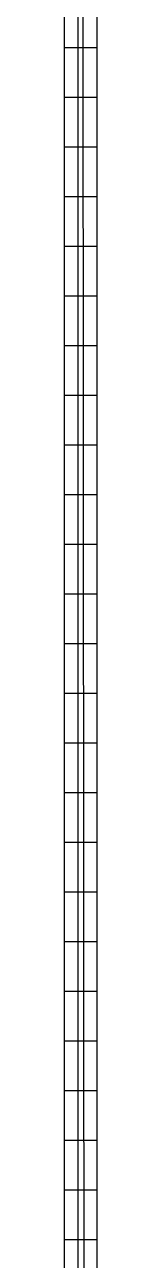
# Model space of a CAD drawing. Header units: inches. Extents: x 19 to 715735, y 34 to 210034.
# Drawn here: x 147802 to 148192, y 107072 to 121997 of the extents above; entities that cross this region are included whole.
import ezdxf

# ---------------------------------------------------------------- set-up
doc = ezdxf.new("R2010")
doc.units = ezdxf.units.IN
doc.header["$MEASUREMENT"] = 0
doc.layers.add('CABLE TRAY INSTRUMENTATION', color=7, linetype='Continuous')
doc.layers.add('cables', color=7, linetype='Continuous')

msp = doc.modelspace()

# ---------------------------------------------------------------- linework, layer by layer
at = {"layer": 'CABLE TRAY INSTRUMENTATION', "color": 6}
for p, q in [((148192, 122672), (148192, 97007)), ((147802, 100281), (147802, 122272)), ((147802, 121723), (148192, 121723)), ((147802, 121723), (148192, 121723)), ((147802, 121123), (148192, 121123)), ((147802, 121123), (148192, 121123)), ((147802, 120523), (148192, 120523)), ((147802, 120523), (148192, 120523)), ((147802, 120523), (148192, 120523)), ((147802, 119923), (148192, 119923)), ((147802, 119923), (148192, 119923)), ((147802, 119323), (148192, 119323)), ((147802, 119323), (148192, 119323)), ((147802, 118723), (148192, 118723)), ((147802, 118723), (148192, 118723)), ((147802, 118123), (148192, 118123)), ((147802, 118123), (148192, 118123)), ((147802, 118123), (148192, 118123)), ((147802, 117523), (148192, 117523)), ((147802, 117523), (148192, 117523)), ((147802, 116923), (148192, 116923)), ((147802, 116923), (148192, 116923)), ((147802, 116323), (148192, 116323)), ((147802, 116323), (148192, 116323)), ((147802, 115723), (148192, 115723)), ((147802, 115723), (148192, 115723)), ((147802, 115723), (148192, 115723)), ((147802, 115123), (148192, 115123)), ((147802, 115123), (148192, 115123)), ((147802, 114523), (148192, 114523)), ((147802, 114523), (148192, 114523)), ((147802, 113923), (148192, 113923)), ((147802, 113923), (148192, 113923)), ((147802, 113323), (148192, 113323)), ((147802, 113323), (148192, 113323)), ((147802, 113323), (148192, 113323)), ((147802, 112723), (148192, 112723)), ((147802, 112723), (148192, 112723)), ((147802, 112123), (148192, 112123)), ((147802, 112123), (148192, 112123)), ((147802, 111523), (148192, 111523)), ((147802, 111523), (148192, 111523)), ((147802, 110923), (148192, 110923)), ((147802, 110923), (148192, 110923)), ((147802, 110923), (148192, 110923)), ((147802, 110323), (148192, 110323)), ((147802, 110323), (148192, 110323)), ((147802, 109723), (148192, 109723)), ((147802, 109723), (148192, 109723)), ((147802, 109123), (148192, 109123)), ((147802, 109123), (148192, 109123)), ((147802, 108523), (148192, 108523)), ((147802, 108523), (148192, 108523)), ((147802, 108523), (148192, 108523)), ((147802, 107923), (148192, 107923)), ((147802, 107923), (148192, 107923)), ((147802, 107323), (148192, 107323)), ((147802, 107323), (148192, 107323))]:
    msp.add_line(p, q, dxfattribs=at)
at = {"layer": 'cables'}
msp.add_lwpolyline([(147969, 50532), (147969, 122303), (148025, 122303), (148077, 50532)], dxfattribs=at)

doc.saveas('drawing.dxf')
